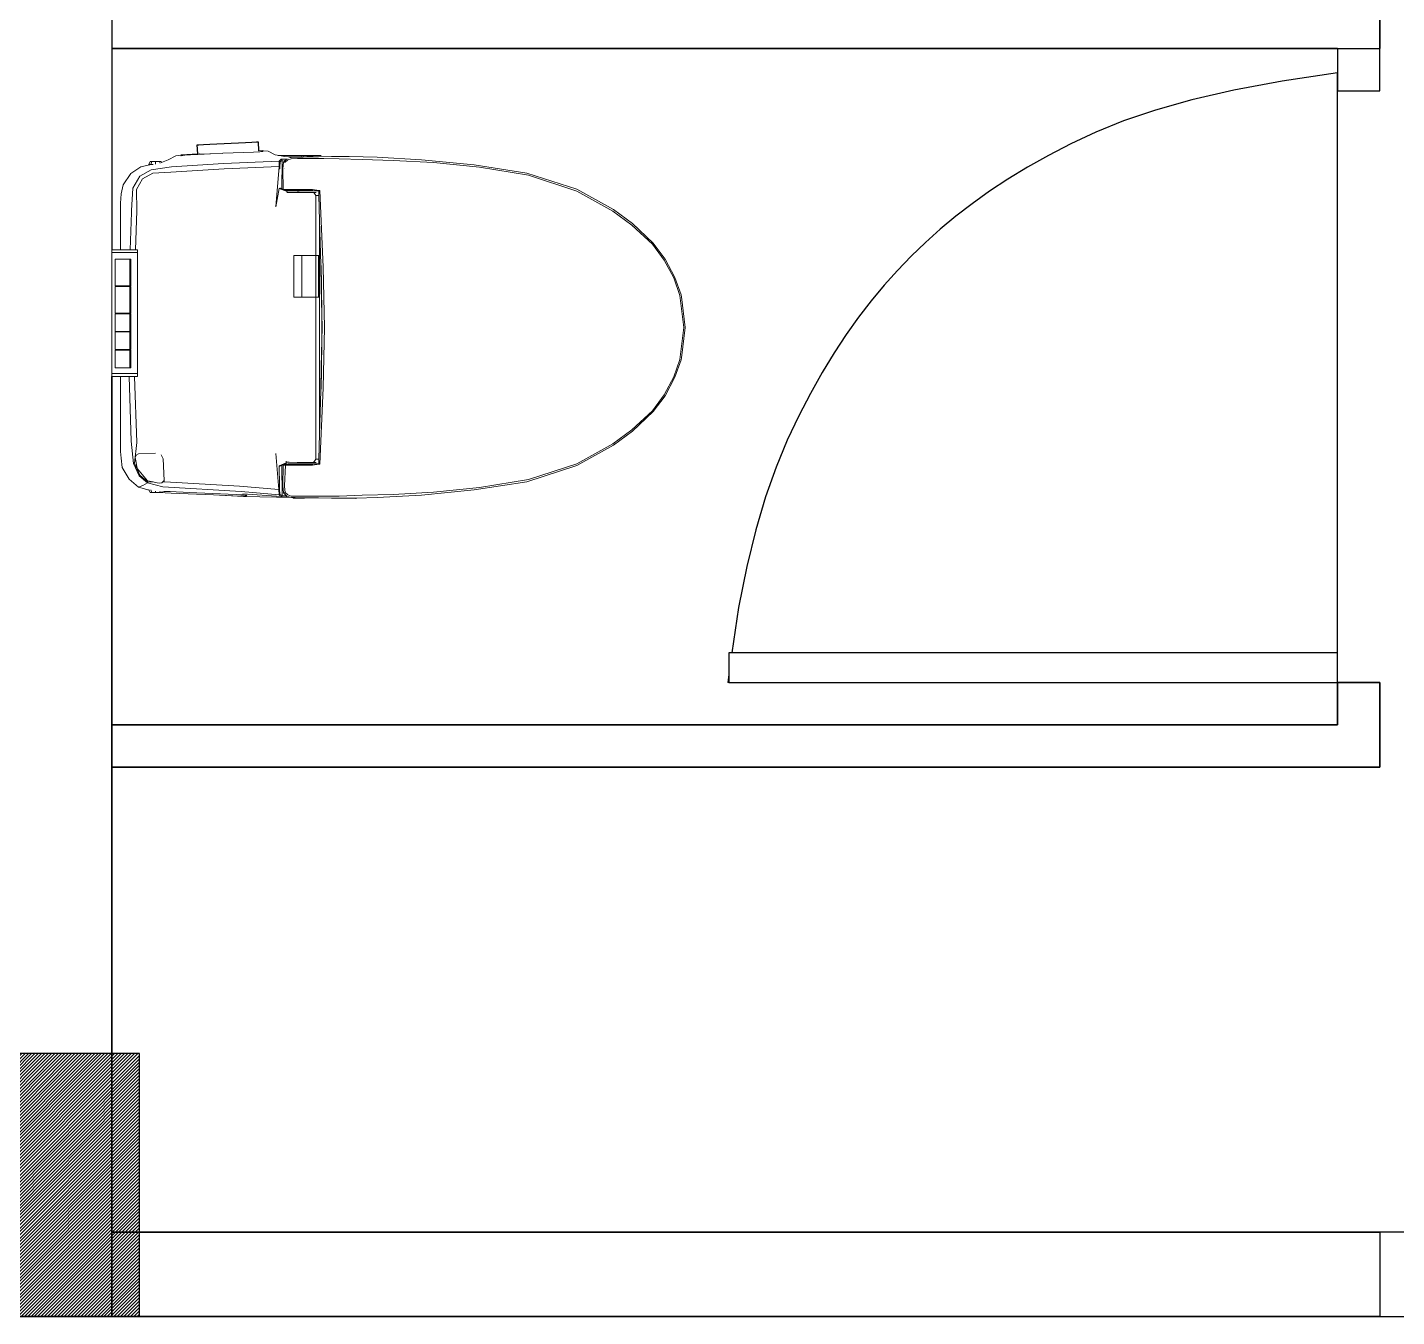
# Model space of a CAD drawing. Header units: millimetres. Extents: x 6923 to 14208, y 3430 to 4414.
# Drawn here: x 11162 to 11234.9, y 4097.7 to 4166.4 of the extents above; entities that cross this region are included whole.
import ezdxf

# ---------------------------------------------------------------- set-up
doc = ezdxf.new("R2010")
doc.units = ezdxf.units.MM
doc.linetypes.add('DASHED2', pattern=[0.375, 0.25, -0.125])
for name, color, linetype, lineweight in [('door', 104, 'Continuous', 25), ('Furniture', 252, 'Continuous', 0), ('wall', 160, 'Continuous', 35)]:
    doc.layers.add(name, color=color, linetype=linetype, lineweight=lineweight)
doc.layers.add('GRID LINE', color=12, linetype='DASHED2')
doc.layers.add('SectionCutEdges', color=7, linetype='Continuous')

msp = doc.modelspace()

# ---------------------------------------------------------------- hatches: boundary and pattern name
at = {"layer": 'GRID LINE', "linetype": 'DASHED2'}
h = msp.add_hatch(dxfattribs=at)
h.set_pattern_fill('ANSI31', color=5)
h.set_pattern_definition([(45, (-4267.73989, 3611.59761), (-0.0883883476, 0.0883883476), [])])
h.paths.add_polyline_path([(11157.089, 4111.678), (11157.089, 4106.676), (11157.089, 4102.172), (11155.935, 4102.172), (11155.935, 4097.678), (11166.089, 4097.678), (11166.089, 4111.678)])
h.paths.add_polyline_path([(11157.089, 4111.678), (11155.935, 4111.678), (11155.935, 4102.172), (11157.089, 4102.172), (11157.089, 4106.676)], flags=17)
h.paths.add_polyline_path([(11167.935, 4111.678), (11166.089, 4111.678), (11166.089, 4097.678), (11167.935, 4097.678)])

# ---------------------------------------------------------------- linework, layer by layer
for p, q in [((11171.02, 4160.101), (11171.109, 4160.105)), ((11171.047, 4159.613), (11171.02, 4160.101)), ((11171.109, 4160.105), (11171.354, 4160.117)), ((11171.354, 4160.117), (11171.688, 4160.133)), ((11171.688, 4160.133), (11173.59, 4160.225)), ((11173.59, 4160.225), (11173.924, 4160.242)), ((11173.924, 4160.242), (11174.169, 4160.254)), ((11174.169, 4160.254), (11174.258, 4160.258)), ((11174.258, 4160.258), (11174.285, 4159.786))]:
    msp.add_line(p, q)
at = {"layer": 'door'}
for p, q in [((11231.778, 4165.229), (11231.778, 4162.977)), ((11231.778, 4165.229), (11234.03, 4165.229)), ((11234.03, 4162.977), (11234.03, 4165.229)), ((11231.778, 4131.449), (11231.778, 4163.936)), ((11231.778, 4162.977), (11234.03, 4162.977)), ((11199.349, 4133.025), (11199.349, 4131.449)), ((11231.778, 4133.025), (11199.349, 4133.025)), ((11199.349, 4131.887), (11199.291, 4131.449)), ((11199.349, 4131.449), (11199.291, 4131.449)), ((11199.349, 4131.449), (11231.778, 4131.449)), ((11235.832, 4102.172), (11234.03, 4102.172)), ((11234.03, 4102.172), (11234.03, 4097.668)), ((11234.03, 4097.668), (11236.282, 4097.668))]:
    msp.add_line(p, q, dxfattribs=at)
msp.add_lwpolyline([(11231.778, 4163.936), (11228.829, 4163.497), (11226.257, 4163.016), (11224.021, 4162.497), (11222.077, 4161.947), (11220.383, 4161.37), (11218.897, 4160.771), (11217.574, 4160.158), (11216.372, 4159.534), (11215.255, 4158.904), (11214.21, 4158.268), (11213.23, 4157.621), (11212.308, 4156.963), (11211.438, 4156.29), (11210.612, 4155.6), (11209.824, 4154.891), (11209.068, 4154.16), (11208.336, 4153.403), (11207.627, 4152.615), (11206.937, 4151.789), (11206.264, 4150.919), (11205.606, 4149.997), (11204.959, 4149.017), (11204.323, 4147.972), (11203.693, 4146.855), (11203.07, 4145.656), (11202.459, 4144.355), (11201.868, 4142.927), (11201.306, 4141.347), (11200.78, 4139.591), (11200.299, 4137.635), (11199.869, 4135.455), (11199.499, 4133.025)], dxfattribs=at)
at = {"layer": 'Furniture'}
for p, q in [((11174.285, 4159.786), (11174.517, 4159.799)), ((11174.285, 4159.786), (11174.285, 4159.785)), ((11174.285, 4159.785), (11174.286, 4159.774)), ((11174.485, 4159.777), (11174.517, 4159.799)), ((11174.517, 4159.799), (11174.523, 4159.763)), ((11174.565, 4159.781), (11174.523, 4159.763)), ((11174.565, 4159.781), (11174.8, 4159.752)), ((11168.437, 4159.047), (11168.503, 4159.213)), ((11168.503, 4159.213), (11168.59, 4159.213)), ((11168.543, 4159.047), (11168.59, 4159.213)), ((11168.59, 4159.213), (11168.801, 4159.213)), ((11168.801, 4159.073), (11168.801, 4159.213)), ((11169.011, 4159.213), (11168.801, 4159.213)), ((11169.098, 4159.213), (11169.011, 4159.213)), ((11169.036, 4159.125), (11169.011, 4159.213)), ((11169.098, 4159.213), (11169.117, 4159.164)), ((11169.117, 4159.164), (11169.475, 4159.299)), ((11169.123, 4159.15), (11169.117, 4159.164)), ((11169.475, 4159.299), (11169.876, 4159.52)), ((11172.409, 4159.102), (11169.641, 4158.929)), ((11169.876, 4159.52), (11170.118, 4159.556)), ((11170.118, 4159.556), (11170.153, 4159.53)), ((11170.119, 4159.499), (11170.119, 4159.495)), ((11170.152, 4159.498), (11170.152, 4159.502)), ((11170.153, 4159.53), (11170.154, 4159.565)), ((11170.153, 4159.53), (11170.169, 4159.519)), ((11170.154, 4159.565), (11171.047, 4159.613)), ((11170.154, 4159.565), (11170.175, 4159.562)), ((11170.169, 4159.519), (11170.352, 4159.546)), ((11170.175, 4159.562), (11170.213, 4159.56)), ((11170.213, 4159.56), (11170.283, 4159.559)), ((11170.352, 4159.546), (11170.651, 4159.57)), ((11170.651, 4159.57), (11170.52, 4159.565)), ((11170.657, 4159.57), (11170.651, 4159.57)), ((11170.657, 4159.57), (11170.662, 4159.571)), ((11170.662, 4159.571), (11171.049, 4159.588)), ((11171.048, 4159.607), (11171.047, 4159.613)), ((11171.048, 4159.607), (11171.137, 4159.61)), ((11171.049, 4159.588), (11171.138, 4159.592)), ((11171.049, 4159.588), (11171.049, 4159.591)), ((11171.137, 4159.61), (11171.163, 4159.612)), ((11171.138, 4159.592), (11171.383, 4159.603)), ((11171.383, 4159.603), (11171.687, 4159.616)), ((11171.717, 4159.618), (11171.687, 4159.616)), ((11172.341, 4159.645), (11171.717, 4159.618)), ((11171.717, 4159.618), (11171.717, 4159.62)), ((11172.341, 4159.645), (11172.379, 4159.647)), ((11172.379, 4159.647), (11174.01, 4159.713)), ((11175.391, 4159.232), (11172.409, 4159.102)), ((11174.01, 4159.713), (11174.337, 4159.73)), ((11174.287, 4159.751), (11174.287, 4159.749)), ((11174.337, 4159.73), (11174.348, 4159.73)), ((11174.348, 4159.73), (11174.475, 4159.742)), ((11174.348, 4159.73), (11174.397, 4159.741)), ((11174.397, 4159.741), (11174.447, 4159.758)), ((11174.447, 4159.758), (11174.485, 4159.777)), ((11174.488, 4159.748), (11174.475, 4159.742)), ((11174.51, 4159.758), (11174.488, 4159.748)), ((11174.523, 4159.763), (11174.51, 4159.758)), ((11174.8, 4159.752), (11175.166, 4159.569)), ((11175.166, 4159.569), (11175.403, 4159.523)), ((11175.325, 4159.523), (11175.308, 4159.523)), ((11175.308, 4159.523), (11175.326, 4159.523)), ((11175.37, 4159.523), (11175.325, 4159.523)), ((11175.326, 4159.523), (11175.37, 4159.523)), ((11175.37, 4159.523), (11175.403, 4159.523)), ((11175.391, 4159.232), (11175.389, 4158.95)), ((11175.495, 4159.336), (11175.391, 4159.232)), ((11175.438, 4159.192), (11175.391, 4159.232)), ((11175.403, 4159.523), (11175.663, 4159.472)), ((11175.403, 4159.523), (11177.618, 4159.523)), ((11175.41, 4158.913), (11175.438, 4159.192)), ((11175.438, 4159.192), (11175.539, 4159.29)), ((11175.803, 4159.349), (11175.495, 4159.336)), ((11175.539, 4159.29), (11175.495, 4159.336)), ((11175.539, 4159.29), (11175.532, 4157.749)), ((11175.539, 4159.29), (11175.737, 4159.299)), ((11175.621, 4159.18), (11175.576, 4158.814)), ((11175.621, 4159.18), (11175.737, 4159.299)), ((11175.703, 4159.175), (11175.621, 4159.18)), ((11175.663, 4159.472), (11176.564, 4159.458)), ((11175.703, 4159.175), (11175.836, 4159.298)), ((11175.737, 4159.299), (11175.742, 4159.304)), ((11175.742, 4159.304), (11175.774, 4159.337)), ((11175.774, 4159.337), (11175.782, 4159.341)), ((11176.022, 4159.356), (11175.836, 4159.298)), ((11175.896, 4159.406), (11175.971, 4159.423)), ((11176.018, 4159.426), (11175.971, 4159.423)), ((11176.24, 4159.441), (11176.018, 4159.426)), ((11176.363, 4159.367), (11176.022, 4159.356)), ((11176.24, 4159.441), (11176.562, 4159.445)), ((11176.363, 4159.367), (11176.749, 4159.366)), ((11176.56, 4159.45), (11176.564, 4159.458)), ((11176.562, 4159.445), (11176.654, 4159.448)), ((11176.564, 4159.458), (11176.584, 4159.509)), ((11176.671, 4159.509), (11176.584, 4159.509)), ((11176.654, 4159.448), (11176.671, 4159.509)), ((11176.654, 4159.448), (11176.662, 4159.447)), ((11176.662, 4159.447), (11176.881, 4159.453)), ((11176.881, 4159.509), (11176.671, 4159.509)), ((11176.749, 4159.366), (11177.207, 4159.37)), ((11176.881, 4159.453), (11176.881, 4159.509)), ((11176.881, 4159.509), (11177.092, 4159.509)), ((11176.881, 4159.453), (11176.964, 4159.455)), ((11176.964, 4159.455), (11177.107, 4159.456)), ((11177.107, 4159.456), (11177.092, 4159.509)), ((11177.092, 4159.509), (11177.179, 4159.509)), ((11177.107, 4159.456), (11177.2, 4159.456)), ((11177.179, 4159.509), (11177.2, 4159.456)), ((11177.2, 4159.456), (11177.474, 4159.458)), ((11177.207, 4159.37), (11177.765, 4159.363)), ((11177.407, 4159.523), (11177.493, 4159.523)), ((11177.474, 4159.458), (11178.164, 4159.468)), ((11177.493, 4159.523), (11177.556, 4159.523)), ((11177.601, 4159.523), (11177.556, 4159.523)), ((11177.618, 4159.523), (11177.601, 4159.523)), ((11177.765, 4159.363), (11178.577, 4159.355)), ((11179.106, 4159.469), (11178.164, 4159.468)), ((11178.577, 4159.355), (11179.798, 4159.313)), ((11180.608, 4159.435), (11179.106, 4159.469)), ((11179.798, 4159.313), (11181.463, 4159.271)), ((11180.608, 4159.435), (11182.976, 4159.307)), ((11181.463, 4159.271), (11183.608, 4159.154)), ((11182.976, 4159.307), (11185.775, 4159.031)), ((11183.608, 4159.154), (11186.063, 4158.901)), ((11167.073, 4157.961), (11167.47, 4158.569)), ((11167.47, 4158.569), (11168.006, 4158.932)), ((11167.952, 4158.432), (11167.58, 4157.782)), ((11168.566, 4158.775), (11167.952, 4158.432)), ((11168.006, 4158.932), (11168.566, 4159.047)), ((11168.1, 4158.29), (11168.647, 4158.593)), ((11168.543, 4159.047), (11168.437, 4159.047)), ((11168.566, 4159.047), (11168.543, 4159.047)), ((11168.566, 4159.047), (11168.671, 4159.047)), ((11169.641, 4158.929), (11168.566, 4158.775)), ((11168.647, 4158.593), (11169.604, 4158.645)), ((11169.604, 4158.645), (11172.443, 4158.824)), ((11172.443, 4158.824), (11175.389, 4158.95)), ((11175.389, 4158.95), (11175.202, 4156.794)), ((11175.411, 4158.812), (11175.39, 4158.81)), ((11175.411, 4158.812), (11175.41, 4158.913)), ((11175.576, 4158.814), (11175.592, 4157.721)), ((11175.671, 4158.852), (11175.661, 4158.852)), ((11175.664, 4158.823), (11175.669, 4158.823)), ((11188.572, 4158.59), (11185.775, 4159.031)), ((11186.063, 4158.901), (11188.662, 4158.475)), ((11191.247, 4157.733), (11188.572, 4158.59)), ((11188.662, 4158.475), (11191.241, 4157.633)), ((11166.969, 4157.48), (11167.073, 4157.961)), ((11167.58, 4157.782), (11167.517, 4156.601)), ((11167.776, 4157.716), (11168.1, 4158.29)), ((11167.806, 4156.577), (11167.776, 4157.716)), ((11175.202, 4156.794), (11175.391, 4157.773)), ((11175.391, 4157.773), (11175.424, 4157.798)), ((11175.391, 4157.773), (11175.809, 4157.603)), ((11175.441, 4157.79), (11175.424, 4157.798)), ((11175.443, 4157.788), (11175.441, 4157.79)), ((11175.448, 4157.787), (11175.443, 4157.788)), ((11175.532, 4157.749), (11175.448, 4157.787)), ((11175.592, 4157.721), (11175.532, 4157.749)), ((11175.613, 4157.712), (11175.592, 4157.721)), ((11175.624, 4157.712), (11175.613, 4157.712)), ((11175.639, 4157.7), (11175.613, 4157.712)), ((11175.686, 4157.694), (11175.624, 4157.712)), ((11175.686, 4157.712), (11175.624, 4157.712)), ((11175.686, 4157.688), (11175.639, 4157.7)), ((11175.686, 4157.678), (11175.639, 4157.7)), ((11175.718, 4157.712), (11175.686, 4157.712)), ((11175.733, 4157.657), (11175.686, 4157.678)), ((11175.991, 4157.712), (11175.718, 4157.712)), ((11175.809, 4157.623), (11175.733, 4157.657)), ((11175.815, 4157.657), (11175.733, 4157.657)), ((11175.809, 4157.623), (11175.809, 4157.603)), ((11175.809, 4157.603), (11175.809, 4157.577)), ((11175.856, 4157.645), (11175.815, 4157.657)), ((11175.815, 4157.657), (11175.831, 4157.657)), ((11175.958, 4157.657), (11175.831, 4157.657)), ((11175.973, 4157.645), (11175.856, 4157.645)), ((11175.961, 4157.657), (11175.958, 4157.657)), ((11176.123, 4157.657), (11175.961, 4157.657)), ((11176.014, 4157.645), (11175.973, 4157.645)), ((11176.336, 4157.712), (11175.991, 4157.712)), ((11176.211, 4157.645), (11176.014, 4157.645)), ((11176.172, 4157.657), (11176.123, 4157.657)), ((11176.233, 4157.657), (11176.172, 4157.657)), ((11176.495, 4157.645), (11176.211, 4157.645)), ((11176.328, 4157.657), (11176.233, 4157.657)), ((11176.467, 4157.657), (11176.328, 4157.657)), ((11176.336, 4157.712), (11176.674, 4157.712)), ((11176.735, 4157.657), (11176.467, 4157.657)), ((11176.822, 4157.645), (11176.495, 4157.645)), ((11176.674, 4157.712), (11177.166, 4157.712)), ((11176.756, 4157.657), (11176.735, 4157.657)), ((11176.796, 4157.657), (11176.756, 4157.657)), ((11176.883, 4157.657), (11176.796, 4157.657)), ((11177.067, 4157.645), (11176.822, 4157.645)), ((11177.085, 4157.657), (11176.883, 4157.657)), ((11177.494, 4157.639), (11177.067, 4157.645)), ((11177.171, 4157.657), (11177.085, 4157.657)), ((11177.166, 4157.712), (11177.504, 4157.664)), ((11177.504, 4157.664), (11177.494, 4157.639)), ((11177.501, 4157.414), (11177.494, 4157.639)), ((11177.504, 4157.664), (11177.513, 4157.663)), ((11177.513, 4157.663), (11177.546, 4157.658)), ((11177.736, 4153.582), (11177.546, 4157.658)), ((11191.241, 4157.633), (11193.166, 4156.571)), ((11193.208, 4156.645), (11191.247, 4157.733)), ((11166.936, 4156.987), (11166.969, 4157.48)), ((11166.936, 4154.502), (11166.936, 4156.987)), ((11175.809, 4157.577), (11175.809, 4157.57)), ((11175.809, 4157.57), (11175.809, 4157.557)), ((11175.809, 4157.557), (11175.809, 4157.532)), ((11175.889, 4157.556), (11175.809, 4157.557)), ((11175.899, 4157.556), (11175.889, 4157.556)), ((11176.566, 4157.564), (11175.899, 4157.556)), ((11176.448, 4157.578), (11176.348, 4157.578)), ((11176.448, 4157.578), (11177.323, 4157.564)), ((11177.229, 4157.556), (11176.566, 4157.564)), ((11177.323, 4157.564), (11177.229, 4157.556)), ((11177.333, 4157.397), (11177.229, 4157.556)), ((11177.351, 4157.564), (11177.323, 4157.564)), ((11177.333, 4157.397), (11177.333, 4154.196)), ((11177.333, 4157.397), (11177.473, 4157.397)), ((11177.473, 4157.397), (11177.502, 4157.397)), ((11177.502, 4157.397), (11177.501, 4157.414)), ((11177.539, 4156.065), (11177.502, 4157.397)), ((11167.507, 4156.495), (11167.439, 4154.502)), ((11167.517, 4156.601), (11167.507, 4156.495)), ((11167.729, 4154.502), (11167.806, 4156.577)), ((11193.166, 4156.571), (11194.179, 4155.826)), ((11194.213, 4155.901), (11193.208, 4156.645)), ((11177.539, 4156.065), (11177.535, 4155.899)), ((11177.535, 4155.378), (11177.539, 4156.065)), ((11177.535, 4155.899), (11177.535, 4155.378)), ((11177.605, 4153.729), (11177.539, 4156.065)), ((11194.179, 4155.826), (11195.269, 4154.814)), ((11195.32, 4154.86), (11194.213, 4155.901)), ((11177.529, 4154.196), (11177.535, 4155.378)), ((11195.269, 4154.814), (11195.902, 4153.959)), ((11195.948, 4154.011), (11195.32, 4154.86)), ((11166.469, 4154.502), (11166.936, 4154.502)), ((11166.469, 4154.502), (11166.469, 4154.37)), ((11167.829, 4154.37), (11166.469, 4154.37)), ((11166.469, 4154.37), (11166.469, 4153.986)), ((11166.469, 4153.986), (11166.469, 4148.261)), ((11167.425, 4154.011), (11166.637, 4154.011)), ((11166.637, 4153.986), (11166.637, 4154.011)), ((11166.637, 4152.585), (11166.637, 4153.986)), ((11166.936, 4154.502), (11166.971, 4154.502)), ((11166.971, 4154.502), (11166.979, 4154.502)), ((11166.979, 4154.502), (11166.998, 4154.502)), ((11166.998, 4154.502), (11167.021, 4154.502)), ((11167.021, 4154.502), (11167.085, 4154.502)), ((11167.085, 4154.502), (11167.202, 4154.502)), ((11167.202, 4154.502), (11167.245, 4154.502)), ((11167.245, 4154.502), (11167.426, 4154.502)), ((11167.425, 4154.011), (11167.475, 4154.011)), ((11167.425, 4153.986), (11167.425, 4154.011)), ((11167.425, 4152.585), (11167.425, 4153.986)), ((11167.426, 4154.502), (11167.439, 4154.502)), ((11167.439, 4154.502), (11167.529, 4154.502)), ((11167.475, 4154.011), (11167.475, 4153.986)), ((11167.475, 4153.986), (11167.475, 4152.585)), ((11167.529, 4154.502), (11167.729, 4154.502)), ((11167.729, 4154.502), (11167.829, 4154.502)), ((11167.829, 4154.37), (11167.829, 4154.502)), ((11167.829, 4153.986), (11167.829, 4154.37)), ((11167.829, 4150.388), (11167.829, 4153.986)), ((11176.171, 4151.989), (11176.171, 4154.196)), ((11176.171, 4154.196), (11176.582, 4154.196)), ((11176.582, 4154.196), (11176.591, 4154.196)), ((11176.591, 4151.989), (11176.591, 4154.196)), ((11176.591, 4154.196), (11177.333, 4154.196)), ((11177.333, 4154.196), (11177.343, 4154.196)), ((11177.343, 4151.989), (11177.343, 4154.196)), ((11177.343, 4154.196), (11177.472, 4154.196)), ((11177.472, 4154.196), (11177.485, 4154.196)), ((11177.485, 4154.196), (11177.529, 4154.196)), ((11177.485, 4151.989), (11177.485, 4154.196)), ((11177.526, 4153.701), (11177.529, 4154.196)), ((11195.902, 4153.959), (11196.406, 4153.009)), ((11196.467, 4153.029), (11195.948, 4154.011)), ((11177.528, 4151.989), (11177.526, 4153.701)), ((11177.606, 4153.667), (11177.605, 4153.729)), ((11177.626, 4152.48), (11177.606, 4153.667)), ((11177.62, 4153.662), (11177.636, 4152.624)), ((11177.794, 4150.371), (11177.736, 4153.582)), ((11167.425, 4152.585), (11166.637, 4152.585)), ((11167.425, 4152.555), (11166.637, 4152.555)), ((11166.637, 4151.129), (11166.637, 4152.555)), ((11167.475, 4152.585), (11167.425, 4152.585)), ((11167.425, 4151.129), (11167.425, 4152.555)), ((11167.425, 4152.555), (11167.475, 4152.555)), ((11167.475, 4152.555), (11167.475, 4151.129)), ((11177.636, 4152.624), (11177.659, 4151.057)), ((11196.406, 4153.009), (11196.738, 4152.075)), ((11196.801, 4152.098), (11196.467, 4153.029)), ((11176.582, 4151.989), (11176.171, 4151.989)), ((11176.591, 4151.989), (11176.582, 4151.989)), ((11177.333, 4151.989), (11176.591, 4151.989)), ((11177.333, 4151.989), (11177.333, 4143.345)), ((11177.343, 4151.989), (11177.333, 4151.989)), ((11177.472, 4151.989), (11177.343, 4151.989)), ((11177.485, 4151.989), (11177.472, 4151.989)), ((11177.528, 4151.989), (11177.485, 4151.989)), ((11177.529, 4151.057), (11177.528, 4151.989)), ((11177.65, 4151.057), (11177.626, 4152.48)), ((11196.738, 4152.075), (11196.942, 4150.371)), ((11196.801, 4152.098), (11196.816, 4151.995)), ((11196.816, 4151.995), (11197.026, 4150.371)), ((11167.425, 4151.129), (11166.637, 4151.129)), ((11167.425, 4151.103), (11166.637, 4151.103)), ((11166.637, 4150.16), (11166.637, 4151.103)), ((11167.475, 4151.129), (11167.425, 4151.129)), ((11167.425, 4150.16), (11167.425, 4151.103)), ((11167.425, 4151.103), (11167.475, 4151.103)), ((11167.475, 4151.103), (11167.475, 4150.16)), ((11177.529, 4150.643), (11177.529, 4151.057)), ((11177.661, 4150.371), (11177.65, 4151.057)), ((11177.659, 4151.057), (11177.67, 4150.371)), ((11167.829, 4148.261), (11167.829, 4150.388)), ((11177.529, 4150.372), (11177.529, 4150.643)), ((11177.529, 4149.685), (11177.529, 4150.372)), ((11177.65, 4149.685), (11177.661, 4150.371)), ((11177.67, 4150.371), (11177.659, 4149.685)), ((11177.736, 4147.16), (11177.794, 4150.371)), ((11196.942, 4150.371), (11196.738, 4148.667)), ((11197.026, 4150.371), (11196.816, 4148.747)), ((11167.425, 4150.16), (11166.637, 4150.16)), ((11167.425, 4150.14), (11166.637, 4150.14)), ((11166.637, 4149.198), (11166.637, 4150.14)), ((11167.475, 4150.16), (11167.425, 4150.16)), ((11167.425, 4149.198), (11167.425, 4150.14)), ((11167.425, 4150.14), (11167.475, 4150.14)), ((11167.475, 4150.14), (11167.475, 4149.198)), ((11177.526, 4147.041), (11177.529, 4149.685)), ((11177.626, 4148.262), (11177.65, 4149.685)), ((11177.659, 4149.685), (11177.636, 4148.118)), ((11167.425, 4149.198), (11166.637, 4149.198)), ((11167.425, 4149.167), (11166.637, 4149.167)), ((11166.637, 4148.261), (11166.637, 4149.167)), ((11167.475, 4149.198), (11167.425, 4149.198)), ((11167.425, 4149.167), (11167.475, 4149.167)), ((11167.425, 4148.261), (11167.425, 4149.167)), ((11167.475, 4149.167), (11167.475, 4148.261)), ((11166.469, 4148.261), (11166.469, 4147.914)), ((11166.637, 4148.224), (11166.637, 4148.261)), ((11167.425, 4148.224), (11166.637, 4148.224)), ((11167.425, 4148.224), (11167.425, 4148.261)), ((11167.475, 4148.224), (11167.425, 4148.224)), ((11167.475, 4148.261), (11167.475, 4148.224)), ((11167.829, 4147.914), (11167.829, 4148.261)), ((11177.606, 4147.075), (11177.626, 4148.262)), ((11177.636, 4148.118), (11177.62, 4147.08)), ((11196.738, 4148.667), (11196.406, 4147.733)), ((11196.467, 4147.713), (11196.801, 4148.644)), ((11196.816, 4148.747), (11196.801, 4148.644)), ((11166.469, 4147.914), (11167.829, 4147.914)), ((11166.469, 4147.914), (11166.469, 4147.763)), ((11166.469, 4147.763), (11166.936, 4147.763)), ((11166.936, 4143.762), (11166.936, 4147.763)), ((11166.936, 4147.763), (11166.949, 4147.763)), ((11166.949, 4147.763), (11166.982, 4147.763)), ((11166.982, 4147.763), (11167.005, 4147.763)), ((11167.005, 4147.763), (11167.052, 4147.763)), ((11167.052, 4147.763), (11167.096, 4147.763)), ((11167.096, 4147.763), (11167.174, 4147.763)), ((11167.174, 4147.763), (11167.259, 4147.763)), ((11167.259, 4147.763), (11167.364, 4147.763)), ((11167.364, 4147.763), (11167.387, 4147.763)), ((11167.387, 4147.763), (11167.502, 4144.316)), ((11167.387, 4147.763), (11167.514, 4147.763)), ((11167.514, 4147.763), (11167.671, 4147.763)), ((11167.799, 4144.24), (11167.671, 4147.763)), ((11167.671, 4147.763), (11167.829, 4147.763)), ((11167.829, 4147.763), (11167.829, 4147.914)), ((11196.406, 4147.733), (11195.902, 4146.783)), ((11195.948, 4146.731), (11196.467, 4147.713)), ((11177.535, 4145.364), (11177.526, 4147.041)), ((11177.539, 4144.677), (11177.605, 4147.013)), ((11177.546, 4143.084), (11177.736, 4147.16)), ((11177.605, 4147.013), (11177.606, 4147.075)), ((11195.902, 4146.783), (11195.269, 4145.928)), ((11195.32, 4145.882), (11195.948, 4146.731)), ((11195.269, 4145.928), (11194.179, 4144.916)), ((11177.535, 4145.364), (11177.535, 4144.843)), ((11177.539, 4144.677), (11177.535, 4145.364)), ((11194.213, 4144.841), (11195.32, 4145.882)), ((11177.539, 4144.677), (11177.501, 4143.345)), ((11177.535, 4144.843), (11177.539, 4144.677)), ((11194.179, 4144.916), (11193.166, 4144.171)), ((11193.208, 4144.097), (11194.213, 4144.841)), ((11166.963, 4143.404), (11166.936, 4143.762)), ((11167.502, 4144.316), (11167.622, 4143.119)), ((11167.671, 4143.133), (11167.799, 4144.24)), ((11193.166, 4144.171), (11191.241, 4143.109)), ((11191.247, 4143.009), (11193.208, 4144.097)), ((11167.017, 4142.906), (11166.963, 4143.404)), ((11167.622, 4143.119), (11167.671, 4143.133)), ((11167.622, 4143.119), (11167.922, 4142.466)), ((11167.962, 4142.496), (11167.671, 4143.133)), ((11167.71, 4143.432), (11167.767, 4143.566)), ((11167.761, 4143.169), (11167.71, 4143.432)), ((11167.782, 4143.065), (11167.761, 4143.169)), ((11167.767, 4143.566), (11167.895, 4143.642)), ((11167.805, 4142.947), (11167.782, 4143.065)), ((11167.895, 4143.642), (11168.792, 4143.673)), ((11169.095, 4143.59), (11169.209, 4143.369)), ((11169.209, 4143.369), (11169.249, 4142.208)), ((11175.201, 4143.645), (11175.369, 4141.735)), ((11175.756, 4143.16), (11175.39, 4143)), ((11175.424, 4142.986), (11175.39, 4143)), ((11175.394, 4141.93), (11175.39, 4143)), ((11175.442, 4142.994), (11175.5, 4143.018)), ((11175.5, 4143.018), (11175.531, 4143.031)), ((11175.531, 4143.031), (11175.613, 4143.065)), ((11175.531, 4143.031), (11175.538, 4141.409)), ((11175.592, 4143.03), (11175.576, 4141.928)), ((11175.592, 4143.03), (11175.613, 4143.035)), ((11175.592, 4143.03), (11175.613, 4143.03)), ((11175.613, 4143.065), (11175.66, 4143.085)), ((11175.613, 4143.065), (11175.613, 4143.035)), ((11175.613, 4143.035), (11175.686, 4143.054)), ((11175.613, 4143.035), (11175.613, 4143.03)), ((11175.613, 4143.03), (11175.624, 4143.03)), ((11175.624, 4143.03), (11175.686, 4143.048)), ((11175.624, 4143.03), (11175.686, 4143.03)), ((11175.66, 4143.085), (11175.75, 4143.123)), ((11175.66, 4143.085), (11175.686, 4143.085)), ((11175.718, 4143.03), (11175.667, 4141.939)), ((11175.815, 4143.085), (11175.686, 4143.085)), ((11175.686, 4143.03), (11175.718, 4143.03)), ((11175.718, 4143.03), (11175.991, 4143.03)), ((11175.75, 4143.123), (11175.756, 4143.16)), ((11175.757, 4143.184), (11175.756, 4143.16)), ((11175.757, 4143.253), (11175.757, 4143.225)), ((11175.757, 4143.225), (11175.757, 4143.184)), ((11175.757, 4143.184), (11175.899, 4143.186)), ((11175.815, 4143.085), (11175.856, 4143.097)), ((11175.831, 4143.085), (11175.815, 4143.085)), ((11175.831, 4143.085), (11175.958, 4143.085)), ((11175.856, 4143.097), (11175.999, 4143.097)), ((11175.899, 4143.186), (11175.917, 4143.186)), ((11175.917, 4143.186), (11176.566, 4143.178)), ((11175.958, 4143.085), (11175.961, 4143.085)), ((11175.961, 4143.085), (11176.123, 4143.085)), ((11175.991, 4143.03), (11176.336, 4143.03)), ((11175.999, 4143.097), (11176.014, 4143.097)), ((11176.014, 4143.097), (11176.211, 4143.097)), ((11176.123, 4143.085), (11176.172, 4143.085)), ((11176.172, 4143.085), (11176.233, 4143.085)), ((11176.211, 4143.097), (11176.495, 4143.097)), ((11176.233, 4143.085), (11176.328, 4143.085)), ((11176.328, 4143.085), (11176.467, 4143.085)), ((11176.674, 4143.03), (11176.336, 4143.03)), ((11176.348, 4143.165), (11176.448, 4143.165)), ((11176.448, 4143.165), (11177.189, 4143.176)), ((11176.467, 4143.085), (11176.735, 4143.085)), ((11176.495, 4143.097), (11176.822, 4143.097)), ((11176.566, 4143.178), (11177.187, 4143.185)), ((11177.166, 4143.03), (11176.674, 4143.03)), ((11176.735, 4143.085), (11176.756, 4143.085)), ((11176.756, 4143.085), (11176.796, 4143.085)), ((11176.796, 4143.085), (11176.883, 4143.085)), ((11176.822, 4143.097), (11177.067, 4143.097)), ((11176.883, 4143.085), (11177.085, 4143.085)), ((11177.067, 4143.097), (11177.207, 4143.099)), ((11177.085, 4143.085), (11177.171, 4143.085)), ((11177.504, 4143.078), (11177.166, 4143.03)), ((11177.187, 4143.185), (11177.229, 4143.186)), ((11177.189, 4143.176), (11177.323, 4143.178)), ((11177.207, 4143.099), (11177.494, 4143.104)), ((11177.229, 4143.186), (11177.333, 4143.345)), ((11177.229, 4143.186), (11177.323, 4143.178)), ((11177.323, 4143.178), (11177.351, 4143.178)), ((11177.472, 4143.345), (11177.333, 4143.345)), ((11177.501, 4143.345), (11177.472, 4143.345)), ((11177.494, 4143.104), (11177.501, 4143.328)), ((11177.494, 4143.104), (11177.504, 4143.078)), ((11177.501, 4143.328), (11177.501, 4143.345)), ((11177.513, 4143.079), (11177.504, 4143.078)), ((11177.546, 4143.084), (11177.513, 4143.079)), ((11188.572, 4142.152), (11191.247, 4143.009)), ((11191.241, 4143.109), (11188.662, 4142.267)), ((11167.381, 4142.28), (11167.017, 4142.906)), ((11167.887, 4141.866), (11167.381, 4142.28)), ((11167.827, 4142.835), (11167.805, 4142.947)), ((11168.19, 4142.414), (11167.827, 4142.835)), ((11167.922, 4142.466), (11168.367, 4142.091)), ((11168.392, 4142.134), (11167.962, 4142.496)), ((11168.374, 4142.2), (11168.19, 4142.414)), ((11175.424, 4142.986), (11175.44, 4142.993)), ((11175.44, 4142.993), (11175.442, 4142.994)), ((11167.887, 4141.866), (11168.125, 4141.952)), ((11168.449, 4141.703), (11167.887, 4141.866)), ((11168.125, 4141.952), (11168.367, 4142.091)), ((11168.392, 4142.134), (11168.367, 4142.091)), ((11168.367, 4142.091), (11169.182, 4141.872)), ((11168.673, 4142.137), (11168.374, 4142.2)), ((11168.673, 4142.137), (11168.392, 4142.134)), ((11168.449, 4141.703), (11168.437, 4141.732)), ((11168.503, 4141.568), (11168.449, 4141.703)), ((11168.59, 4141.568), (11168.503, 4141.568)), ((11168.59, 4141.568), (11168.549, 4141.714)), ((11168.801, 4141.568), (11168.59, 4141.568)), ((11168.781, 4142.114), (11168.673, 4142.137)), ((11168.996, 4142.069), (11168.781, 4142.114)), ((11168.801, 4141.568), (11168.801, 4141.646)), ((11169.011, 4141.568), (11168.801, 4141.568)), ((11169.135, 4142.094), (11168.996, 4142.069)), ((11169.011, 4141.568), (11169.022, 4141.606)), ((11169.098, 4141.568), (11169.011, 4141.568)), ((11169.022, 4141.606), (11169.024, 4141.615)), ((11169.112, 4141.601), (11169.022, 4141.606)), ((11169.024, 4141.615), (11169.028, 4141.627)), ((11169.063, 4141.589), (11169.11, 4141.598)), ((11169.096, 4141.578), (11169.063, 4141.589)), ((11169.102, 4141.577), (11169.096, 4141.578)), ((11169.102, 4141.577), (11169.098, 4141.568)), ((11169.307, 4141.561), (11169.102, 4141.577)), ((11169.112, 4141.601), (11169.11, 4141.598)), ((11169.11, 4141.598), (11169.125, 4141.6)), ((11169.116, 4141.613), (11169.112, 4141.601)), ((11169.125, 4141.6), (11169.112, 4141.601)), ((11169.118, 4141.618), (11169.116, 4141.613)), ((11169.125, 4141.6), (11169.179, 4141.611)), ((11169.178, 4142.137), (11169.135, 4142.094)), ((11169.183, 4142.142), (11169.178, 4142.137)), ((11169.179, 4141.611), (11169.259, 4141.626)), ((11169.182, 4141.872), (11173.363, 4141.626)), ((11169.224, 4142.183), (11169.183, 4142.142)), ((11169.29, 4142.143), (11169.183, 4142.142)), ((11169.249, 4142.208), (11169.224, 4142.183)), ((11169.259, 4141.626), (11169.355, 4141.629)), ((11173.266, 4141.905), (11169.29, 4142.143)), ((11169.621, 4141.545), (11169.307, 4141.561)), ((11169.355, 4141.629), (11169.57, 4141.625)), ((11169.57, 4141.625), (11169.9, 4141.613)), ((11169.625, 4141.545), (11169.621, 4141.545)), ((11171.881, 4141.445), (11169.625, 4141.545)), ((11169.9, 4141.613), (11171.003, 4141.563)), ((11171.003, 4141.563), (11173.089, 4141.468)), ((11175.369, 4141.735), (11173.266, 4141.905)), ((11173.363, 4141.626), (11175.375, 4141.455)), ((11175.394, 4141.771), (11175.369, 4141.735)), ((11175.369, 4141.735), (11175.375, 4141.455)), ((11175.394, 4141.93), (11175.4, 4141.929)), ((11175.394, 4141.771), (11175.394, 4141.93)), ((11175.424, 4141.494), (11175.394, 4141.771)), ((11175.576, 4141.928), (11175.621, 4141.562)), ((11175.621, 4141.562), (11175.703, 4141.567)), ((11175.774, 4141.405), (11175.621, 4141.562)), ((11175.661, 4141.89), (11175.671, 4141.89)), ((11175.669, 4141.919), (11175.664, 4141.919)), ((11175.669, 4141.919), (11175.667, 4141.939)), ((11175.671, 4141.89), (11175.669, 4141.919)), ((11175.703, 4141.567), (11175.671, 4141.89)), ((11175.836, 4141.444), (11175.703, 4141.567)), ((11183.608, 4141.588), (11181.463, 4141.471)), ((11185.775, 4141.711), (11182.976, 4141.435)), ((11186.063, 4141.841), (11183.608, 4141.588)), ((11185.775, 4141.711), (11188.572, 4142.152)), ((11188.662, 4142.267), (11186.063, 4141.841)), ((11173.485, 4141.355), (11171.881, 4141.445)), ((11172.91, 4141.4), (11171.881, 4141.445)), ((11173.326, 4141.384), (11172.91, 4141.4)), ((11173.089, 4141.468), (11173.335, 4141.455)), ((11173.477, 4141.381), (11173.326, 4141.384)), ((11173.335, 4141.455), (11173.457, 4141.444)), ((11173.44, 4141.498), (11175.497, 4141.366)), ((11173.457, 4141.444), (11173.564, 4141.439)), ((11173.576, 4141.379), (11173.477, 4141.381)), ((11176.109, 4141.308), (11173.485, 4141.355)), ((11173.564, 4141.439), (11173.651, 4141.428)), ((11173.611, 4141.384), (11173.576, 4141.379)), ((11173.651, 4141.428), (11173.611, 4141.384)), ((11175.375, 4141.455), (11175.424, 4141.494)), ((11175.375, 4141.455), (11175.497, 4141.366)), ((11175.538, 4141.409), (11175.424, 4141.494)), ((11175.538, 4141.409), (11175.497, 4141.366)), ((11175.497, 4141.366), (11175.895, 4141.353)), ((11175.782, 4141.401), (11175.538, 4141.409)), ((11175.782, 4141.401), (11175.774, 4141.405)), ((11175.786, 4141.4), (11175.782, 4141.401)), ((11175.836, 4141.444), (11176.022, 4141.386)), ((11175.967, 4141.32), (11175.895, 4141.353)), ((11175.969, 4141.32), (11175.967, 4141.32)), ((11175.971, 4141.319), (11175.969, 4141.32)), ((11175.971, 4141.319), (11176.043, 4141.314)), ((11176.022, 4141.386), (11176.363, 4141.375)), ((11176.043, 4141.314), (11176.108, 4141.31)), ((11176.109, 4141.308), (11176.108, 4141.31)), ((11176.108, 4141.31), (11176.15, 4141.307)), ((11176.15, 4141.307), (11176.109, 4141.308)), ((11176.124, 4141.27), (11176.109, 4141.308)), ((11176.212, 4141.27), (11176.124, 4141.27)), ((11176.15, 4141.307), (11176.202, 4141.303)), ((11176.212, 4141.27), (11176.202, 4141.303)), ((11176.202, 4141.303), (11176.24, 4141.301)), ((11176.422, 4141.27), (11176.212, 4141.27)), ((11176.422, 4141.299), (11176.24, 4141.301)), ((11176.749, 4141.376), (11176.363, 4141.375)), ((11176.422, 4141.27), (11176.422, 4141.299)), ((11176.562, 4141.297), (11176.422, 4141.299)), ((11176.632, 4141.27), (11176.422, 4141.27)), ((11176.64, 4141.295), (11176.562, 4141.297)), ((11176.632, 4141.27), (11176.64, 4141.295)), ((11176.72, 4141.27), (11176.632, 4141.27)), ((11176.729, 4141.293), (11176.64, 4141.295)), ((11176.729, 4141.293), (11176.72, 4141.27)), ((11176.964, 4141.287), (11176.729, 4141.293)), ((11177.207, 4141.372), (11176.749, 4141.376)), ((11177.474, 4141.284), (11176.964, 4141.287)), ((11177.765, 4141.379), (11177.207, 4141.372)), ((11178.164, 4141.274), (11177.474, 4141.284)), ((11179.461, 4141.247), (11177.474, 4141.284)), ((11178.577, 4141.387), (11177.765, 4141.379)), ((11178.164, 4141.274), (11178.627, 4141.273)), ((11179.798, 4141.429), (11178.577, 4141.387)), ((11178.627, 4141.273), (11178.808, 4141.273)), ((11178.808, 4141.273), (11179.473, 4141.26)), ((11178.808, 4141.273), (11179.106, 4141.273)), ((11179.106, 4141.273), (11179.474, 4141.281)), ((11179.461, 4141.247), (11179.473, 4141.26)), ((11179.473, 4141.26), (11179.484, 4141.281)), ((11179.474, 4141.27), (11179.473, 4141.26)), ((11179.479, 4141.281), (11179.474, 4141.27)), ((11179.474, 4141.281), (11179.474, 4141.27)), ((11179.474, 4141.281), (11179.479, 4141.281)), ((11179.479, 4141.281), (11179.484, 4141.281)), ((11179.484, 4141.281), (11180.608, 4141.307)), ((11181.463, 4141.471), (11179.798, 4141.429)), ((11182.976, 4141.435), (11180.608, 4141.307))]:
    msp.add_line(p, q, dxfattribs=at)
at = {"layer": 'GRID LINE', "color": 5, "linetype": 'ByBlock'}
msp.add_lwpolyline([(11155.935, 4097.678), (11167.935, 4097.678), (11167.935, 4111.678), (11155.935, 4111.678)], close=True, dxfattribs=at)
at = {"layer": 'SectionCutEdges'}
for p, q in [((11166.469, 4167.481), (11166.469, 4165.229)), ((11166.469, 4165.229), (11166.469, 4154.502)), ((11231.778, 4131.449), (11231.778, 4133.025))]:
    msp.add_line(p, q, dxfattribs=at)
at = {"layer": 'wall'}
for p, q in [((11234.03, 4165.229), (11234.03, 4167.481)), ((11166.469, 4165.229), (11231.778, 4165.229)), ((11166.469, 4147.763), (11166.469, 4129.197)), ((11231.778, 4131.449), (11234.03, 4131.449)), ((11231.778, 4129.197), (11231.778, 4131.449)), ((11234.03, 4126.945), (11234.03, 4131.449)), ((11166.469, 4126.945), (11166.469, 4129.197)), ((11166.469, 4129.197), (11180.376, 4129.197)), ((11180.376, 4129.197), (11180.463, 4129.197)), ((11180.463, 4129.197), (11180.711, 4129.197)), ((11180.711, 4129.197), (11181.082, 4129.197)), ((11181.082, 4129.197), (11181.52, 4129.197)), ((11181.958, 4129.197), (11181.52, 4129.197)), ((11182.329, 4129.197), (11181.958, 4129.197)), ((11182.577, 4129.197), (11182.329, 4129.197)), ((11182.664, 4129.197), (11182.577, 4129.197)), ((11182.664, 4129.197), (11188.384, 4129.197)), ((11188.384, 4129.197), (11188.471, 4129.197)), ((11188.471, 4129.197), (11188.719, 4129.197)), ((11188.719, 4129.197), (11189.09, 4129.197)), ((11189.09, 4129.197), (11189.528, 4129.197)), ((11189.966, 4129.197), (11189.528, 4129.197)), ((11190.337, 4129.197), (11189.966, 4129.197)), ((11190.585, 4129.197), (11190.337, 4129.197)), ((11190.672, 4129.197), (11190.585, 4129.197)), ((11190.672, 4129.197), (11231.778, 4129.197)), ((11166.469, 4126.945), (11234.03, 4126.945)), ((11166.469, 4126.945), (11166.469, 4106.676)), ((11166.469, 4102.172), (11166.469, 4106.676)), ((11234.03, 4102.172), (11166.469, 4102.172)), ((11234.03, 4102.172), (11166.469, 4102.172)), ((11166.469, 4102.172), (11166.469, 4097.668)), ((11157.461, 4097.668), (11166.469, 4097.668)), ((11166.469, 4097.668), (11234.03, 4097.668)), ((11166.469, 4097.668), (11234.03, 4097.668))]:
    msp.add_line(p, q, dxfattribs=at)

doc.saveas('drawing.dxf')
